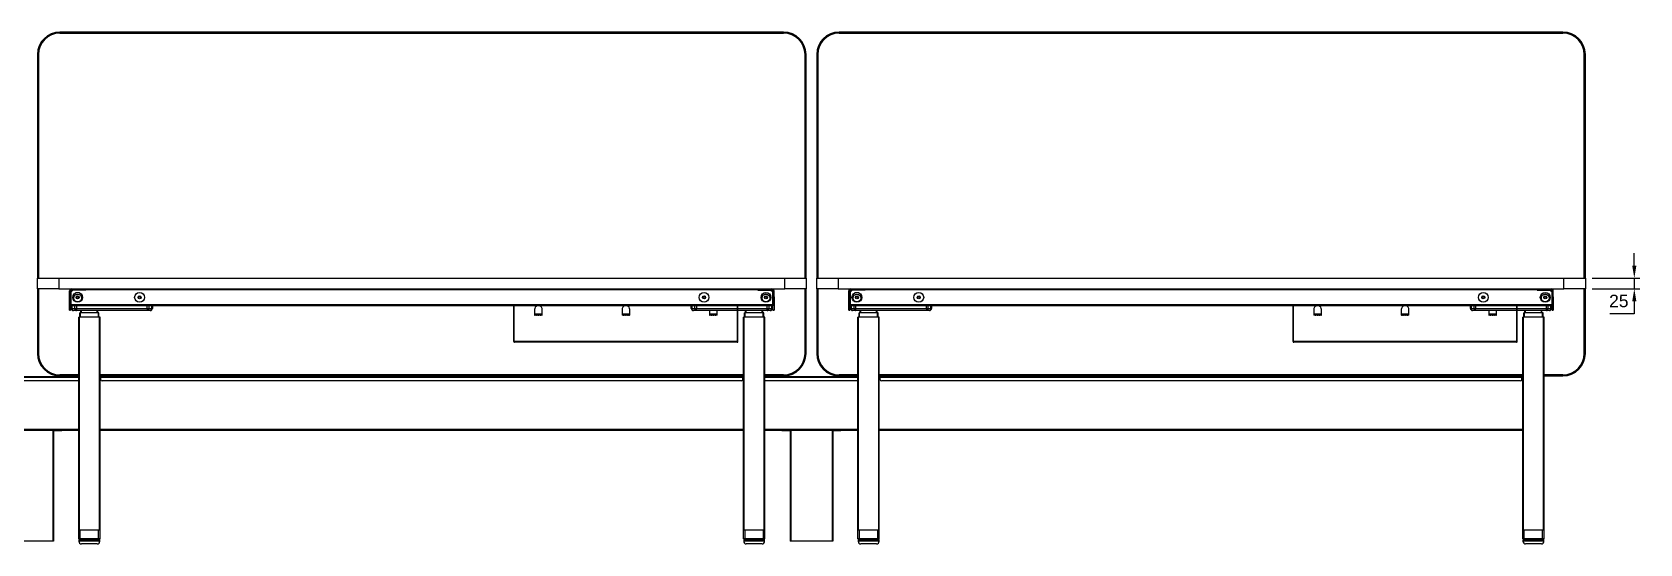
# Model space of a CAD drawing. Header units: millimetres. Extents: x -429 to 14753, y -632 to 5751.
# Drawn here: x 3637 to 7403, y 4166 to 5366 of the extents above; entities that cross this region are included whole.
import ezdxf

# ---------------------------------------------------------------- set-up
doc = ezdxf.new("R2010")
doc.units = ezdxf.units.MM
doc.header["$LTSCALE"] = 100
doc.styles.get("Standard").update_dxf_attribs({"font": 'arial.ttf'})
doc.dimstyles.new('CGJ', dxfattribs={"dimscale": 13, "dimtxt": 2.25, "dimasz": 2.25, "dimexe": 1, "dimexo": 1.25, "dimgap": 1.15, "dimtad": 1, "dimtoh": 1, "dimdec": 1, "dimdsep": 46, "dimtxsty": 'Standard', "dimcen": 0, "dimclrd": 2, "dimclre": 2, "dimclrt": 2, "dimadec": 0, "dimazin": 0, "dimtfac": 1, "dimtdec": 1, "dimtmove": 0, "dimatfit": 0, "dimfxl": 1, "dimtolj": 1, "dimtzin": 0, "dimlwe": -1, "dimarcsym": 2})

# ---------------------------------------------------------------- blocks, each defined once
blk = doc.blocks.new('*D79')
at = {"color": 2, "lineweight": -2, "transparency": 16777216}
for p, q in [((7389.7, 4818.7), (7389.7, 4848)), ((7389.7, 4789.5), (7389.7, 4764.5)), ((7389.7, 4735.2), (7389.7, 4706)), ((7389.7, 4706), (7332.1, 4706))]:
    blk.add_line(p, q, dxfattribs=at)
at = {"color": 2, "transparency": 16777216}
for p, q in [((7291.2, 4789.5), (7402.7, 4789.5)), ((7291.2, 4764.5), (7402.7, 4764.5))]:
    blk.add_line(p, q, dxfattribs=at)
for points in [[(7384.8, 4818.7), (7394.5, 4818.7), (7389.7, 4789.5)], [(7384.8, 4735.2), (7394.5, 4735.2), (7389.7, 4764.5)]]:
    blk.add_solid(points, dxfattribs=at)
at = {"layer": 'Defpoints', "color": 0, "transparency": 16777216}
for p in [(7275, 4789.5), (7275, 4764.5), (7389.7, 4764.5)]:
    blk.add_point(p, dxfattribs=at)
at = {"color": 2, "transparency": 16777216, "insert": (7353.4, 4735.9), "char_height": 29.25, "attachment_point": 5}
blk.add_mtext('\\A1;25', dxfattribs=at)

msp = doc.modelspace()

# ---------------------------------------------------------------- linework, layer by layer
at = {"color": 7, "linetype": 'Continuous', "lineweight": -3}
for p, q in [((4550, 5366.49), (3702.5, 5366.49)), ((3702.5, 5366.49), (3702.5, 5365.42)), ((3702.5, 5365.42), (3702.5, 5364.99)), ((3702.5, 5365.42), (4550, 5365.42)), ((3702.5, 5364.99), (3702.5, 5364.69)), ((3702.5, 5364.99), (4550, 5364.99)), ((3702.5, 5364.69), (4550, 5364.69)), ((3702.5, 5364.69), (3702.5, 5364.49)), ((3702.5, 5364.49), (4550, 5364.49)), ((3702.5, 5364.49), (3702.5, 5364.34)), ((3702.5, 5364.34), (4550, 5364.34)), ((3702.5, 5364.34), (3702.5, 5363.99)), ((5397.5, 5363.99), (3702.5, 5363.99)), ((5397.5, 5366.49), (4550, 5366.49)), ((4550, 5366.49), (4550, 5365.42)), ((4550, 5365.42), (4550, 5364.99)), ((4550, 5365.42), (5397.5, 5365.42)), ((4550, 5364.99), (4550, 5364.69)), ((4550, 5364.99), (5397.5, 5364.99)), ((4550, 5364.69), (5397.5, 5364.69)), ((4550, 5364.69), (4550, 5364.49)), ((4550, 5364.49), (5397.5, 5364.49)), ((4550, 5364.49), (4550, 5364.34)), ((4550, 5364.34), (5397.5, 5364.34)), ((4550, 5364.34), (4550, 5363.99)), ((5397.5, 5366.49), (5397.5, 5365.42)), ((5397.5, 5365.42), (5397.5, 5364.99)), ((5397.5, 5364.99), (5397.5, 5364.69)), ((5397.5, 5364.69), (5397.5, 5364.49)), ((5397.5, 5364.49), (5397.5, 5364.34)), ((5397.5, 5364.34), (5397.5, 5363.99)), ((6375, 5366.49), (5527.5, 5366.49)), ((5527.5, 5366.49), (5527.5, 5365.42)), ((5527.5, 5365.42), (5527.5, 5364.99)), ((5527.5, 5365.42), (6375, 5365.42)), ((5527.5, 5364.99), (5527.5, 5364.69)), ((5527.5, 5364.99), (6375, 5364.99)), ((5527.5, 5364.69), (6375, 5364.69)), ((5527.5, 5364.69), (5527.5, 5364.49)), ((5527.5, 5364.49), (6375, 5364.49)), ((5527.5, 5364.49), (5527.5, 5364.34)), ((5527.5, 5364.34), (6375, 5364.34)), ((5527.5, 5364.34), (5527.5, 5363.99)), ((7222.5, 5363.99), (5527.5, 5363.99)), ((7222.5, 5366.49), (6375, 5366.49)), ((6375, 5366.49), (6375, 5365.42)), ((6375, 5365.42), (6375, 5364.99)), ((6375, 5365.42), (7222.5, 5365.42)), ((6375, 5364.99), (6375, 5364.69)), ((6375, 5364.99), (7222.5, 5364.99)), ((6375, 5364.69), (7222.5, 5364.69)), ((6375, 5364.69), (6375, 5364.49)), ((6375, 5364.49), (7222.5, 5364.49)), ((6375, 5364.49), (6375, 5364.34)), ((6375, 5364.34), (7222.5, 5364.34)), ((6375, 5364.34), (6375, 5363.99)), ((7222.5, 5366.49), (7222.5, 5365.42)), ((7222.5, 5365.42), (7222.5, 5364.99)), ((7222.5, 5364.99), (7222.5, 5364.69)), ((7222.5, 5364.69), (7222.5, 5364.49)), ((7222.5, 5364.49), (7222.5, 5364.34)), ((7222.5, 5364.34), (7222.5, 5363.99)), ((3650, 5313.99), (3650, 4789.49)), ((3650, 5313.99), (3651.07, 5313.99)), ((3651.07, 5313.99), (3651.5, 5313.99)), ((3651.07, 4789.49), (3651.07, 5313.99)), ((3651.5, 5313.99), (3651.8, 5313.99)), ((3651.5, 4789.49), (3651.5, 5313.99)), ((3651.8, 5313.99), (3652, 5313.99)), ((3651.8, 4789.49), (3651.8, 5313.99)), ((3652, 4789.49), (3652, 5313.99)), ((3652, 5313.99), (3652.15, 5313.99)), ((3652.15, 4789.49), (3652.15, 5313.99)), ((3652.15, 5313.99), (3652.5, 5313.99)), ((3652.5, 5313.99), (3652.5, 4789.49)), ((5447.5, 4789.49), (5447.5, 5313.99)), ((5447.85, 5313.99), (5447.5, 5313.99)), ((5447.85, 5313.99), (5447.85, 4789.49)), ((5448, 5313.99), (5447.85, 5313.99)), ((5448, 5313.99), (5448, 4789.49)), ((5448.2, 5313.99), (5448, 5313.99)), ((5448.5, 5313.99), (5448.2, 5313.99)), ((5448.2, 5313.99), (5448.2, 4789.49)), ((5448.92, 5313.99), (5448.5, 5313.99)), ((5448.5, 5313.99), (5448.5, 4789.49)), ((5448.92, 5313.99), (5448.92, 4789.49)), ((5450, 5313.99), (5448.92, 5313.99)), ((5450, 4789.49), (5450, 5313.99)), ((5475, 5313.99), (5475, 4789.49)), ((5475, 5313.99), (5476.07, 5313.99)), ((5476.07, 5313.99), (5476.5, 5313.99)), ((5476.07, 4789.49), (5476.07, 5313.99)), ((5476.5, 5313.99), (5476.8, 5313.99)), ((5476.5, 4789.49), (5476.5, 5313.99)), ((5476.8, 5313.99), (5477, 5313.99)), ((5476.8, 4789.49), (5476.8, 5313.99)), ((5477, 4789.49), (5477, 5313.99)), ((5477, 5313.99), (5477.15, 5313.99)), ((5477.15, 4789.49), (5477.15, 5313.99)), ((5477.15, 5313.99), (5477.5, 5313.99)), ((5477.5, 5313.99), (5477.5, 4789.49)), ((7272.5, 4789.49), (7272.5, 5313.99)), ((7272.85, 5313.99), (7272.5, 5313.99)), ((7272.85, 5313.99), (7272.85, 4789.49)), ((7273, 5313.99), (7272.85, 5313.99)), ((7273, 5313.99), (7273, 4789.49)), ((7273.2, 5313.99), (7273, 5313.99)), ((7273.5, 5313.99), (7273.2, 5313.99)), ((7273.2, 5313.99), (7273.2, 4789.49)), ((7273.92, 5313.99), (7273.5, 5313.99)), ((7273.5, 5313.99), (7273.5, 4789.49)), ((7273.92, 5313.99), (7273.92, 4789.49)), ((7275, 5313.99), (7273.92, 5313.99)), ((7275, 4789.49), (7275, 5313.99)), ((3650, 4764.49), (3650, 4789.49)), ((3650, 4789.49), (3700, 4789.49)), ((3700, 4789.49), (3700, 4764.49)), ((3700, 4789.49), (5400, 4789.49)), ((5400, 4764.49), (5400, 4789.49)), ((5400, 4789.49), (5450, 4789.49)), ((5450, 4789.49), (5450, 4764.49)), ((5475, 4764.49), (5475, 4789.49)), ((5475, 4789.49), (5525, 4789.49)), ((5525, 4789.49), (5525, 4764.49)), ((5525, 4789.49), (7225, 4789.49)), ((7225, 4764.49), (7225, 4789.49)), ((7225, 4789.49), (7275, 4789.49)), ((7275, 4789.49), (7275, 4764.49)), ((3650, 4764.49), (3650, 4612.99)), ((3700, 4764.49), (3650, 4764.49)), ((3651.07, 4612.99), (3651.07, 4764.49)), ((3651.5, 4612.99), (3651.5, 4764.49)), ((3651.8, 4612.99), (3651.8, 4764.49)), ((3652, 4612.99), (3652, 4764.49)), ((3652.15, 4612.99), (3652.15, 4764.49)), ((3652.5, 4764.49), (3652.5, 4612.99)), ((3700, 4764.49), (5400, 4764.49)), ((3727.5, 4759.49), (3725, 4759.49)), ((3725, 4745.4), (3725, 4759.49)), ((3725, 4745.4), (3727.5, 4745.4)), ((3725, 4735.47), (3725, 4745.4)), ((3727.5, 4745.4), (3727.5, 4759.49)), ((3730.5, 4758.99), (3727.5, 4758.99)), ((3728, 4754.99), (3727.5, 4754.99)), ((3727.5, 4745.4), (3727.5, 4735.47)), ((3733, 4761.49), (3728, 4756.49)), ((3728, 4756.49), (3728, 4726.99)), ((3729, 4758.99), (3729, 4761.49)), ((3729, 4761.49), (3730.46, 4761.49)), ((3730, 4764.49), (3730, 4761.99)), ((3730, 4761.99), (3753, 4761.99)), ((3730.46, 4761.49), (3733, 4761.49)), ((3730.46, 4761.49), (3730.46, 4758.99)), ((3763, 4761.49), (3733, 4761.49)), ((3748.69, 4754.99), (3739.31, 4754.99)), ((3741.07, 4746.41), (3741.07, 4742.58)), ((3753, 4761.99), (3753, 4764.49)), ((3763, 4761.99), (3753, 4761.99)), ((3763, 4764.49), (3763, 4761.99)), ((3763, 4761.99), (3763, 4761.49)), ((5337, 4761.99), (3763, 4761.99)), ((5337, 4761.99), (5337, 4764.49)), ((5347, 4761.99), (5337, 4761.99)), ((5337, 4761.99), (5337, 4761.49)), ((5337, 4761.49), (5367, 4761.49)), ((5347, 4764.49), (5347, 4761.99)), ((5370, 4761.99), (5347, 4761.99)), ((5351.31, 4754.99), (5360.69, 4754.99)), ((5358.93, 4742.58), (5358.93, 4746.41)), ((5372, 4756.49), (5367, 4761.49)), ((5367, 4761.49), (5369.53, 4761.49)), ((5369.5, 4758.99), (5372.5, 4758.99)), ((5369.53, 4761.49), (5371, 4761.49)), ((5369.53, 4758.99), (5369.53, 4761.49)), ((5370, 4761.99), (5370, 4764.49)), ((5371, 4761.49), (5371, 4758.99)), ((5372, 4756.49), (5372, 4726.99)), ((5372, 4754.99), (5372.5, 4754.99)), ((5375, 4759.49), (5372.5, 4759.49)), ((5372.5, 4745.4), (5372.5, 4759.49)), ((5372.5, 4745.4), (5375, 4745.4)), ((5372.5, 4735.47), (5372.5, 4745.4)), ((5375, 4745.4), (5375, 4759.49)), ((5375, 4745.4), (5375, 4735.47)), ((5450, 4764.49), (5400, 4764.49)), ((5447.5, 4612.99), (5447.5, 4764.49)), ((5447.85, 4764.49), (5447.85, 4612.99)), ((5448, 4764.49), (5448, 4612.99)), ((5448.2, 4764.49), (5448.2, 4612.99)), ((5448.5, 4764.49), (5448.5, 4612.99)), ((5448.92, 4764.49), (5448.92, 4612.99)), ((5450, 4612.99), (5450, 4764.49)), ((5475, 4764.49), (5475, 4612.99)), ((5525, 4764.49), (5475, 4764.49)), ((5476.07, 4612.99), (5476.07, 4764.49)), ((5476.5, 4612.99), (5476.5, 4764.49)), ((5476.8, 4612.99), (5476.8, 4764.49)), ((5477, 4612.99), (5477, 4764.49)), ((5477.15, 4612.99), (5477.15, 4764.49)), ((5477.5, 4764.49), (5477.5, 4612.99)), ((5525, 4764.49), (7225, 4764.49)), ((5552.5, 4759.49), (5550, 4759.49)), ((5550, 4745.4), (5550, 4759.49)), ((5550, 4745.4), (5552.5, 4745.4)), ((5550, 4735.47), (5550, 4745.4)), ((5552.5, 4745.4), (5552.5, 4759.49)), ((5555.5, 4758.99), (5552.5, 4758.99)), ((5553, 4754.99), (5552.5, 4754.99)), ((5552.5, 4745.4), (5552.5, 4735.47)), ((5558, 4761.49), (5553, 4756.49)), ((5553, 4756.49), (5553, 4726.99)), ((5554, 4758.99), (5554, 4761.49)), ((5554, 4761.49), (5555.46, 4761.49)), ((5555, 4764.49), (5555, 4761.99)), ((5555, 4761.99), (5578, 4761.99)), ((5555.46, 4761.49), (5558, 4761.49)), ((5555.46, 4761.49), (5555.46, 4758.99)), ((5588, 4761.49), (5558, 4761.49)), ((5573.69, 4754.99), (5564.31, 4754.99)), ((5566.07, 4746.41), (5566.07, 4742.58)), ((5578, 4761.99), (5578, 4764.49)), ((5588, 4761.99), (5578, 4761.99)), ((5588, 4764.49), (5588, 4761.99)), ((5588, 4761.99), (5588, 4761.49)), ((7162, 4761.99), (5588, 4761.99)), ((7162, 4761.99), (7162, 4764.49)), ((7172, 4761.99), (7162, 4761.99)), ((7162, 4761.99), (7162, 4761.49)), ((7162, 4761.49), (7192, 4761.49)), ((7172, 4764.49), (7172, 4761.99)), ((7195, 4761.99), (7172, 4761.99)), ((7176.31, 4754.99), (7185.69, 4754.99)), ((7183.93, 4742.58), (7183.93, 4746.41)), ((7197, 4756.49), (7192, 4761.49)), ((7192, 4761.49), (7194.53, 4761.49)), ((7194.5, 4758.99), (7197.5, 4758.99)), ((7194.53, 4761.49), (7196, 4761.49)), ((7194.53, 4758.99), (7194.53, 4761.49)), ((7195, 4761.99), (7195, 4764.49)), ((7196, 4761.49), (7196, 4758.99)), ((7197, 4756.49), (7197, 4726.99)), ((7197, 4754.99), (7197.5, 4754.99)), ((7200, 4759.49), (7197.5, 4759.49)), ((7197.5, 4745.4), (7197.5, 4759.49)), ((7197.5, 4745.4), (7200, 4745.4)), ((7197.5, 4735.47), (7197.5, 4745.4)), ((7200, 4745.4), (7200, 4759.49)), ((7200, 4745.4), (7200, 4735.47)), ((7275, 4764.49), (7225, 4764.49)), ((7272.5, 4612.99), (7272.5, 4764.49)), ((7272.85, 4764.49), (7272.85, 4612.99)), ((7273, 4764.49), (7273, 4612.99)), ((7273.2, 4764.49), (7273.2, 4612.99)), ((7273.5, 4764.49), (7273.5, 4612.99)), ((7273.92, 4764.49), (7273.92, 4612.99)), ((7275, 4612.99), (7275, 4764.49)), ((3727.5, 4735.47), (3725, 4735.47)), ((3725, 4714.56), (3725, 4735.47)), ((3725, 4714.56), (3727.5, 4714.56)), ((3725, 4714.49), (3725, 4714.56)), ((3727.5, 4714.49), (3725, 4714.49)), ((3727.5, 4735.47), (3727.5, 4714.56)), ((3728, 4730.99), (3727.5, 4730.99)), ((3728, 4726.99), (3727.5, 4726.99)), ((3727.5, 4714.56), (3727.5, 4714.49)), ((5372, 4726.99), (3728, 4726.99)), ((3728, 4726.99), (3728, 4724.49)), ((5372, 4724.49), (3728, 4724.49)), ((3729, 4718.49), (3729, 4724.49)), ((3729, 4718.49), (3730.46, 4718.49)), ((3730.46, 4724.49), (3730.46, 4718.49)), ((3730.46, 4718.49), (3737.53, 4718.49)), ((3741.07, 4713.49), (3734, 4713.49)), ((3737.53, 4718.49), (3737.53, 4724.49)), ((3737.53, 4718.49), (3741.07, 4718.49)), ((3741.07, 4724.49), (3741.07, 4718.49)), ((3741.07, 4718.49), (3906.93, 4718.49)), ((3741.07, 4718.49), (3741.07, 4713.49)), ((3906.93, 4713.49), (3741.07, 4713.49)), ((3749, 4698.49), (3749, 4708.49)), ((3750.5, 4708.49), (3749, 4708.49)), ((3750.5, 4698.49), (3750.5, 4708.49)), ((3792.5, 4708.49), (3750.5, 4708.49)), ((3751.5, 4708.49), (3751.5, 4713.49)), ((3753, 4708.49), (3753, 4713.49)), ((3790, 4708.49), (3790, 4713.49)), ((3791.5, 4708.49), (3791.5, 4713.49)), ((3792.5, 4698.49), (3792.5, 4708.49)), ((3794, 4708.49), (3792.5, 4708.49)), ((3794, 4698.49), (3794, 4708.49)), ((3906.93, 4718.49), (3906.93, 4724.49)), ((3906.93, 4718.49), (3910.46, 4718.49)), ((3906.93, 4718.49), (3906.93, 4713.49)), ((3914, 4713.49), (3906.93, 4713.49)), ((3910.46, 4724.49), (3910.46, 4718.49)), ((3910.46, 4718.49), (3917.53, 4718.49)), ((3917.53, 4718.49), (3917.53, 4724.49)), ((3917.53, 4718.49), (3919, 4718.49)), ((3919, 4724.49), (3919, 4718.49)), ((4765.5, 4641.09), (4765.5, 4724.49)), ((4766.3, 4641.09), (4766.3, 4724.49)), ((4766.5, 4641.09), (4766.5, 4724.49)), ((4814, 4715.99), (4814, 4702.99)), ((4832, 4702.99), (4832, 4715.99)), ((5019, 4715.99), (5019, 4702.99)), ((5037, 4702.99), (5037, 4715.99)), ((5181, 4718.49), (5181, 4724.49)), ((5181, 4718.49), (5182.46, 4718.49)), ((5182.46, 4724.49), (5182.46, 4718.49)), ((5182.46, 4718.49), (5189.53, 4718.49)), ((5193.07, 4713.49), (5186, 4713.49)), ((5189.53, 4718.49), (5189.53, 4724.49)), ((5189.53, 4718.49), (5193.07, 4718.49)), ((5193.07, 4724.49), (5193.07, 4718.49)), ((5193.07, 4713.49), (5193.07, 4718.49)), ((5193.07, 4718.49), (5358.93, 4718.49)), ((5358.93, 4713.49), (5193.07, 4713.49)), ((5224, 4713.49), (5224, 4702.99)), ((5242, 4702.99), (5242, 4713.49)), ((5289.5, 4641.09), (5289.5, 4724.49)), ((5289.7, 4641.09), (5289.7, 4724.49)), ((5290.5, 4641.09), (5290.5, 4724.49)), ((5306, 4698.49), (5306, 4708.49)), ((5307.5, 4708.49), (5306, 4708.49)), ((5307.5, 4698.49), (5307.5, 4708.49)), ((5349.5, 4708.49), (5307.5, 4708.49)), ((5308.5, 4708.49), (5308.5, 4713.49)), ((5310, 4708.49), (5310, 4713.49)), ((5347, 4708.49), (5347, 4713.49)), ((5348.5, 4708.49), (5348.5, 4713.49)), ((5349.5, 4698.49), (5349.5, 4708.49)), ((5351, 4708.49), (5349.5, 4708.49)), ((5351, 4698.49), (5351, 4708.49)), ((5358.93, 4718.49), (5358.93, 4724.49)), ((5358.93, 4718.49), (5362.46, 4718.49)), ((5358.93, 4713.49), (5358.93, 4718.49)), ((5366, 4713.49), (5358.93, 4713.49)), ((5362.46, 4724.49), (5362.46, 4718.49)), ((5362.46, 4718.49), (5369.53, 4718.49)), ((5369.53, 4718.49), (5369.53, 4724.49)), ((5369.53, 4718.49), (5371, 4718.49)), ((5371, 4724.49), (5371, 4718.49)), ((5372, 4730.99), (5372.5, 4730.99)), ((5372, 4726.99), (5372.5, 4726.99)), ((5372, 4726.99), (5372, 4724.49)), ((5375, 4735.47), (5372.5, 4735.47)), ((5372.5, 4714.56), (5372.5, 4735.47)), ((5372.5, 4714.56), (5375, 4714.56)), ((5372.5, 4714.49), (5372.5, 4714.56)), ((5375, 4714.49), (5372.5, 4714.49)), ((5375, 4735.47), (5375, 4714.56)), ((5375, 4714.56), (5375, 4714.49)), ((5552.5, 4735.47), (5550, 4735.47)), ((5550, 4714.56), (5550, 4735.47)), ((5550, 4714.56), (5552.5, 4714.56)), ((5550, 4714.49), (5550, 4714.56)), ((5552.5, 4714.49), (5550, 4714.49)), ((5552.5, 4735.47), (5552.5, 4714.56)), ((5553, 4730.99), (5552.5, 4730.99)), ((5553, 4726.99), (5552.5, 4726.99)), ((5552.5, 4714.56), (5552.5, 4714.49)), ((7197, 4726.99), (5553, 4726.99)), ((5553, 4726.99), (5553, 4724.49)), ((7197, 4724.49), (5553, 4724.49)), ((5554, 4718.49), (5554, 4724.49)), ((5554, 4718.49), (5555.46, 4718.49)), ((5555.46, 4724.49), (5555.46, 4718.49)), ((5555.46, 4718.49), (5562.53, 4718.49)), ((5566.07, 4713.49), (5559, 4713.49)), ((5562.53, 4718.49), (5562.53, 4724.49)), ((5562.53, 4718.49), (5566.07, 4718.49)), ((5566.07, 4724.49), (5566.07, 4718.49)), ((5566.07, 4718.49), (5731.93, 4718.49)), ((5566.07, 4718.49), (5566.07, 4713.49)), ((5731.93, 4713.49), (5566.07, 4713.49)), ((5574, 4698.49), (5574, 4708.49)), ((5575.5, 4708.49), (5574, 4708.49)), ((5575.5, 4698.49), (5575.5, 4708.49)), ((5617.5, 4708.49), (5575.5, 4708.49)), ((5576.5, 4708.49), (5576.5, 4713.49)), ((5578, 4708.49), (5578, 4713.49)), ((5615, 4708.49), (5615, 4713.49)), ((5616.5, 4708.49), (5616.5, 4713.49)), ((5617.5, 4698.49), (5617.5, 4708.49)), ((5619, 4708.49), (5617.5, 4708.49)), ((5619, 4698.49), (5619, 4708.49)), ((5731.93, 4718.49), (5731.93, 4724.49)), ((5731.93, 4718.49), (5735.46, 4718.49)), ((5731.93, 4718.49), (5731.93, 4713.49)), ((5739, 4713.49), (5731.93, 4713.49)), ((5735.46, 4724.49), (5735.46, 4718.49)), ((5735.46, 4718.49), (5742.53, 4718.49)), ((5742.53, 4718.49), (5742.53, 4724.49)), ((5742.53, 4718.49), (5744, 4718.49)), ((5744, 4724.49), (5744, 4718.49)), ((6590.5, 4641.09), (6590.5, 4724.49)), ((6591.3, 4641.09), (6591.3, 4724.49)), ((6591.5, 4641.09), (6591.5, 4724.49)), ((6639, 4715.99), (6639, 4702.99)), ((6657, 4702.99), (6657, 4715.99)), ((6844, 4715.99), (6844, 4702.99)), ((6862, 4702.99), (6862, 4715.99)), ((7006, 4718.49), (7006, 4724.49)), ((7006, 4718.49), (7007.46, 4718.49)), ((7007.46, 4724.49), (7007.46, 4718.49)), ((7007.46, 4718.49), (7014.53, 4718.49)), ((7018.07, 4713.49), (7011, 4713.49)), ((7014.53, 4718.49), (7014.53, 4724.49)), ((7014.53, 4718.49), (7018.07, 4718.49)), ((7018.07, 4724.49), (7018.07, 4718.49)), ((7018.07, 4713.49), (7018.07, 4718.49)), ((7018.07, 4718.49), (7183.93, 4718.49)), ((7183.93, 4713.49), (7018.07, 4713.49)), ((7049, 4713.49), (7049, 4702.99)), ((7067, 4702.99), (7067, 4713.49)), ((7114.5, 4641.09), (7114.5, 4724.49)), ((7114.7, 4641.09), (7114.7, 4724.49)), ((7115.5, 4641.09), (7115.5, 4724.49)), ((7131, 4698.49), (7131, 4708.49)), ((7132.5, 4708.49), (7131, 4708.49)), ((7132.5, 4698.49), (7132.5, 4708.49)), ((7174.5, 4708.49), (7132.5, 4708.49)), ((7133.5, 4708.49), (7133.5, 4713.49)), ((7135, 4708.49), (7135, 4713.49)), ((7172, 4708.49), (7172, 4713.49)), ((7173.5, 4708.49), (7173.5, 4713.49)), ((7174.5, 4698.49), (7174.5, 4708.49)), ((7176, 4708.49), (7174.5, 4708.49)), ((7176, 4698.49), (7176, 4708.49)), ((7183.93, 4718.49), (7183.93, 4724.49)), ((7183.93, 4718.49), (7187.46, 4718.49)), ((7183.93, 4713.49), (7183.93, 4718.49)), ((7191, 4713.49), (7183.93, 4713.49)), ((7187.46, 4724.49), (7187.46, 4718.49)), ((7187.46, 4718.49), (7194.53, 4718.49)), ((7194.53, 4718.49), (7194.53, 4724.49)), ((7194.53, 4718.49), (7196, 4718.49)), ((7196, 4724.49), (7196, 4718.49)), ((7197, 4730.99), (7197.5, 4730.99)), ((7197, 4726.99), (7197.5, 4726.99)), ((7197, 4726.99), (7197, 4724.49)), ((7200, 4735.47), (7197.5, 4735.47)), ((7197.5, 4714.56), (7197.5, 4735.47)), ((7197.5, 4714.56), (7200, 4714.56)), ((7197.5, 4714.49), (7197.5, 4714.56)), ((7200, 4714.49), (7197.5, 4714.49)), ((7200, 4735.47), (7200, 4714.56)), ((7200, 4714.56), (7200, 4714.49)), ((3746.5, 4198.49), (3746.5, 4698.49)), ((3748, 4698.49), (3746.5, 4698.49)), ((3748, 4198.49), (3748, 4698.49)), ((3795, 4698.49), (3748, 4698.49)), ((3795, 4198.49), (3795, 4698.49)), ((3796.5, 4698.49), (3795, 4698.49)), ((3796.5, 4198.49), (3796.5, 4698.49)), ((4814, 4705.59), (4832, 4705.59)), ((4814, 4704.59), (4814.5, 4704.59)), ((4814, 4702.99), (4814.5, 4702.99)), ((4817, 4704.59), (4814.5, 4704.59)), ((4814.5, 4704.59), (4814.5, 4702.99)), ((4817, 4702.99), (4814.5, 4702.99)), ((4817, 4702.99), (4817, 4704.59)), ((4819, 4704.59), (4817, 4704.59)), ((4817, 4703.79), (4819, 4703.79)), ((4817, 4702.99), (4819, 4702.99)), ((4819, 4704.59), (4819, 4702.99)), ((4822, 4704.59), (4819, 4704.59)), ((4822, 4702.99), (4819, 4702.99)), ((4822, 4702.99), (4822, 4704.59)), ((4824, 4704.59), (4822, 4704.59)), ((4822, 4703.79), (4824, 4703.79)), ((4822, 4702.99), (4824, 4702.99)), ((4827, 4704.59), (4824, 4704.59)), ((4824, 4704.59), (4824, 4702.99)), ((4827, 4702.99), (4824, 4702.99)), ((4827, 4702.99), (4827, 4704.59)), ((4829, 4704.59), (4827, 4704.59)), ((4827, 4703.79), (4829, 4703.79)), ((4827, 4702.99), (4829, 4702.99)), ((4829, 4704.59), (4829, 4702.99)), ((4831.5, 4704.59), (4829, 4704.59)), ((4831.5, 4702.99), (4829, 4702.99)), ((4831.5, 4704.59), (4832, 4704.59)), ((4831.5, 4702.99), (4831.5, 4704.59)), ((4831.5, 4702.99), (4832, 4702.99)), ((5019, 4705.59), (5037, 4705.59)), ((5019, 4704.59), (5019.5, 4704.59)), ((5019, 4702.99), (5019.5, 4702.99)), ((5022, 4704.59), (5019.5, 4704.59)), ((5019.5, 4704.59), (5019.5, 4702.99)), ((5022, 4702.99), (5019.5, 4702.99)), ((5022, 4702.99), (5022, 4704.59)), ((5024, 4704.59), (5022, 4704.59)), ((5022, 4703.79), (5024, 4703.79)), ((5022, 4702.99), (5024, 4702.99)), ((5027, 4704.59), (5024, 4704.59)), ((5024, 4704.59), (5024, 4702.99)), ((5027, 4702.99), (5024, 4702.99)), ((5027, 4702.99), (5027, 4704.59)), ((5029, 4704.59), (5027, 4704.59)), ((5027, 4703.79), (5029, 4703.79)), ((5027, 4702.99), (5029, 4702.99)), ((5029, 4704.59), (5029, 4702.99)), ((5032, 4704.59), (5029, 4704.59)), ((5032, 4702.99), (5029, 4702.99)), ((5032, 4702.99), (5032, 4704.59)), ((5034, 4704.59), (5032, 4704.59)), ((5032, 4703.79), (5034, 4703.79)), ((5032, 4702.99), (5034, 4702.99)), ((5034, 4704.59), (5034, 4702.99)), ((5036.5, 4704.59), (5034, 4704.59)), ((5036.5, 4702.99), (5034, 4702.99)), ((5036.5, 4704.59), (5037, 4704.59)), ((5036.5, 4702.99), (5036.5, 4704.59)), ((5036.5, 4702.99), (5037, 4702.99)), ((5224, 4705.59), (5242, 4705.59)), ((5224, 4704.59), (5224.5, 4704.59)), ((5224, 4702.99), (5224.5, 4702.99)), ((5227, 4704.59), (5224.5, 4704.59)), ((5224.5, 4704.59), (5224.5, 4702.99)), ((5227, 4702.99), (5224.5, 4702.99)), ((5227, 4702.99), (5227, 4704.59)), ((5229, 4704.59), (5227, 4704.59)), ((5227, 4703.79), (5229, 4703.79)), ((5227, 4702.99), (5229, 4702.99)), ((5232, 4704.59), (5229, 4704.59)), ((5229, 4704.59), (5229, 4702.99)), ((5232, 4702.99), (5229, 4702.99)), ((5232, 4702.99), (5232, 4704.59)), ((5234, 4704.59), (5232, 4704.59)), ((5232, 4703.79), (5234, 4703.79)), ((5232, 4702.99), (5234, 4702.99)), ((5234, 4704.59), (5234, 4702.99)), ((5237, 4704.59), (5234, 4704.59)), ((5237, 4702.99), (5234, 4702.99)), ((5237, 4702.99), (5237, 4704.59)), ((5239, 4704.59), (5237, 4704.59)), ((5237, 4703.79), (5239, 4703.79)), ((5237, 4702.99), (5239, 4702.99)), ((5241.5, 4704.59), (5239, 4704.59)), ((5239, 4704.59), (5239, 4702.99)), ((5241.5, 4702.99), (5239, 4702.99)), ((5241.5, 4704.59), (5242, 4704.59)), ((5241.5, 4702.99), (5241.5, 4704.59)), ((5241.5, 4702.99), (5242, 4702.99)), ((5303.5, 4198.49), (5303.5, 4698.49)), ((5305, 4698.49), (5303.5, 4698.49)), ((5305, 4198.49), (5305, 4698.49)), ((5352, 4698.49), (5305, 4698.49)), ((5352, 4198.49), (5352, 4698.49)), ((5353.5, 4698.49), (5352, 4698.49)), ((5353.5, 4198.49), (5353.5, 4698.49)), ((5571.5, 4198.49), (5571.5, 4698.49)), ((5573, 4698.49), (5571.5, 4698.49)), ((5573, 4198.49), (5573, 4698.49)), ((5620, 4698.49), (5573, 4698.49)), ((5620, 4198.49), (5620, 4698.49)), ((5621.5, 4698.49), (5620, 4698.49)), ((5621.5, 4198.49), (5621.5, 4698.49)), ((6639, 4705.59), (6657, 4705.59)), ((6639, 4704.59), (6639.5, 4704.59)), ((6639, 4702.99), (6639.5, 4702.99)), ((6642, 4704.59), (6639.5, 4704.59)), ((6639.5, 4704.59), (6639.5, 4702.99)), ((6642, 4702.99), (6639.5, 4702.99)), ((6642, 4702.99), (6642, 4704.59)), ((6644, 4704.59), (6642, 4704.59)), ((6642, 4703.79), (6644, 4703.79)), ((6642, 4702.99), (6644, 4702.99)), ((6644, 4704.59), (6644, 4702.99)), ((6647, 4704.59), (6644, 4704.59)), ((6647, 4702.99), (6644, 4702.99)), ((6647, 4702.99), (6647, 4704.59)), ((6649, 4704.59), (6647, 4704.59)), ((6647, 4703.79), (6649, 4703.79)), ((6647, 4702.99), (6649, 4702.99)), ((6652, 4704.59), (6649, 4704.59)), ((6649, 4704.59), (6649, 4702.99)), ((6652, 4702.99), (6649, 4702.99)), ((6652, 4702.99), (6652, 4704.59)), ((6654, 4704.59), (6652, 4704.59)), ((6652, 4703.79), (6654, 4703.79)), ((6652, 4702.99), (6654, 4702.99)), ((6654, 4704.59), (6654, 4702.99)), ((6656.5, 4704.59), (6654, 4704.59)), ((6656.5, 4702.99), (6654, 4702.99)), ((6656.5, 4704.59), (6657, 4704.59)), ((6656.5, 4702.99), (6656.5, 4704.59)), ((6656.5, 4702.99), (6657, 4702.99)), ((6844, 4705.59), (6862, 4705.59)), ((6844, 4704.59), (6844.5, 4704.59)), ((6844, 4702.99), (6844.5, 4702.99)), ((6847, 4704.59), (6844.5, 4704.59)), ((6844.5, 4704.59), (6844.5, 4702.99)), ((6847, 4702.99), (6844.5, 4702.99)), ((6847, 4702.99), (6847, 4704.59)), ((6849, 4704.59), (6847, 4704.59)), ((6847, 4703.79), (6849, 4703.79)), ((6847, 4702.99), (6849, 4702.99)), ((6852, 4704.59), (6849, 4704.59)), ((6849, 4704.59), (6849, 4702.99)), ((6852, 4702.99), (6849, 4702.99)), ((6852, 4702.99), (6852, 4704.59)), ((6854, 4704.59), (6852, 4704.59)), ((6852, 4703.79), (6854, 4703.79)), ((6852, 4702.99), (6854, 4702.99)), ((6854, 4704.59), (6854, 4702.99)), ((6857, 4704.59), (6854, 4704.59)), ((6857, 4702.99), (6854, 4702.99)), ((6857, 4702.99), (6857, 4704.59)), ((6859, 4704.59), (6857, 4704.59)), ((6857, 4703.79), (6859, 4703.79)), ((6857, 4702.99), (6859, 4702.99)), ((6859, 4704.59), (6859, 4702.99)), ((6861.5, 4704.59), (6859, 4704.59)), ((6861.5, 4702.99), (6859, 4702.99)), ((6861.5, 4704.59), (6862, 4704.59)), ((6861.5, 4702.99), (6861.5, 4704.59)), ((6861.5, 4702.99), (6862, 4702.99)), ((7049, 4705.59), (7067, 4705.59)), ((7049, 4704.59), (7049.5, 4704.59)), ((7049, 4702.99), (7049.5, 4702.99)), ((7052, 4704.59), (7049.5, 4704.59)), ((7049.5, 4704.59), (7049.5, 4702.99)), ((7052, 4702.99), (7049.5, 4702.99)), ((7052, 4702.99), (7052, 4704.59)), ((7054, 4704.59), (7052, 4704.59)), ((7052, 4703.79), (7054, 4703.79)), ((7052, 4702.99), (7054, 4702.99)), ((7057, 4704.59), (7054, 4704.59)), ((7054, 4704.59), (7054, 4702.99)), ((7057, 4702.99), (7054, 4702.99)), ((7057, 4702.99), (7057, 4704.59)), ((7059, 4704.59), (7057, 4704.59)), ((7057, 4703.79), (7059, 4703.79)), ((7057, 4702.99), (7059, 4702.99)), ((7059, 4704.59), (7059, 4702.99)), ((7062, 4704.59), (7059, 4704.59)), ((7062, 4702.99), (7059, 4702.99)), ((7062, 4702.99), (7062, 4704.59)), ((7064, 4704.59), (7062, 4704.59)), ((7062, 4703.79), (7064, 4703.79)), ((7062, 4702.99), (7064, 4702.99)), ((7066.5, 4704.59), (7064, 4704.59)), ((7064, 4704.59), (7064, 4702.99)), ((7066.5, 4702.99), (7064, 4702.99)), ((7066.5, 4704.59), (7067, 4704.59)), ((7066.5, 4702.99), (7066.5, 4704.59)), ((7066.5, 4702.99), (7067, 4702.99)), ((7128.5, 4198.49), (7128.5, 4698.49)), ((7130, 4698.49), (7128.5, 4698.49)), ((7130, 4198.49), (7130, 4698.49)), ((7177, 4698.49), (7130, 4698.49)), ((7177, 4198.49), (7177, 4698.49)), ((7178.5, 4698.49), (7177, 4698.49)), ((7178.5, 4198.49), (7178.5, 4698.49)), ((4765.5, 4641.09), (4766.3, 4641.09)), ((4767.1, 4641.09), (4766.5, 4641.09)), ((5288.9, 4641.09), (4767.1, 4641.09)), ((4767.1, 4641.09), (4767.1, 4639.49)), ((5288.9, 4639.49), (4767.1, 4639.49)), ((5288.9, 4639.49), (5288.9, 4641.09)), ((5289.5, 4641.09), (5288.9, 4641.09)), ((5290.5, 4641.09), (5289.7, 4641.09)), ((6590.5, 4641.09), (6591.3, 4641.09)), ((6592.1, 4641.09), (6591.5, 4641.09)), ((7113.9, 4641.09), (6592.1, 4641.09)), ((6592.1, 4641.09), (6592.1, 4639.49)), ((7113.9, 4639.49), (6592.1, 4639.49)), ((7113.9, 4639.49), (7113.9, 4641.09)), ((7114.5, 4641.09), (7113.9, 4641.09)), ((7115.5, 4641.09), (7114.7, 4641.09)), ((3650, 4612.99), (3651.07, 4612.99)), ((3651.07, 4612.99), (3651.5, 4612.99)), ((3651.5, 4612.99), (3651.8, 4612.99)), ((3651.8, 4612.99), (3652, 4612.99)), ((3652, 4612.99), (3652.15, 4612.99)), ((3652.15, 4612.99), (3652.5, 4612.99)), ((5447.85, 4612.99), (5447.5, 4612.99)), ((5448, 4612.99), (5447.85, 4612.99)), ((5448.2, 4612.99), (5448, 4612.99)), ((5448.5, 4612.99), (5448.2, 4612.99)), ((5448.92, 4612.99), (5448.5, 4612.99)), ((5450, 4612.99), (5448.92, 4612.99)), ((5475, 4612.99), (5476.07, 4612.99)), ((5476.07, 4612.99), (5476.5, 4612.99)), ((5476.5, 4612.99), (5476.8, 4612.99)), ((5476.8, 4612.99), (5477, 4612.99)), ((5477, 4612.99), (5477.15, 4612.99)), ((5477.15, 4612.99), (5477.5, 4612.99)), ((7272.85, 4612.99), (7272.5, 4612.99)), ((7273, 4612.99), (7272.85, 4612.99)), ((7273.2, 4612.99), (7273, 4612.99)), ((7273.5, 4612.99), (7273.2, 4612.99)), ((7273.92, 4612.99), (7273.5, 4612.99)), ((7275, 4612.99), (7273.92, 4612.99)), ((3746.5, 4558.49), (3528.5, 4558.49)), ((3746.5, 4556.49), (3528.5, 4556.49)), ((3702.5, 4562.99), (3746.5, 4562.99)), ((3702.5, 4562.64), (3702.5, 4562.99)), ((3702.5, 4562.49), (3702.5, 4562.64)), ((3746.5, 4562.64), (3702.5, 4562.64)), ((3746.5, 4562.49), (3702.5, 4562.49)), ((3702.5, 4562.29), (3702.5, 4562.49)), ((3702.5, 4561.99), (3702.5, 4562.29)), ((3746.5, 4562.29), (3702.5, 4562.29)), ((3702.5, 4561.57), (3702.5, 4561.99)), ((3746.5, 4561.99), (3702.5, 4561.99)), ((3746.5, 4561.57), (3702.5, 4561.57)), ((3702.5, 4560.49), (3702.5, 4561.57)), ((3702.5, 4560.49), (3746.5, 4560.49)), ((3796.5, 4562.99), (5303.5, 4562.99)), ((5303.5, 4562.64), (3796.5, 4562.64)), ((5303.5, 4562.49), (3796.5, 4562.49)), ((5303.5, 4562.29), (3796.5, 4562.29)), ((5303.5, 4561.99), (3796.5, 4561.99)), ((5303.5, 4561.57), (3796.5, 4561.57)), ((3796.5, 4560.49), (5303.5, 4560.49)), ((3798.5, 4557.49), (3796.5, 4557.49)), ((5301.5, 4558.49), (3798.5, 4558.49)), ((3798.5, 4556.49), (3798.5, 4558.49)), ((5301.5, 4556.49), (3798.5, 4556.49)), ((3798.5, 4551.49), (3798.5, 4556.49)), ((5301.5, 4556.49), (5301.5, 4558.49)), ((5303.5, 4557.49), (5301.5, 4557.49)), ((5301.5, 4551.49), (5301.5, 4556.49)), ((5353.5, 4562.99), (5397.5, 4562.99)), ((5397.5, 4562.64), (5353.5, 4562.64)), ((5397.5, 4562.49), (5353.5, 4562.49)), ((5397.5, 4562.29), (5353.5, 4562.29)), ((5397.5, 4561.99), (5353.5, 4561.99)), ((5397.5, 4561.57), (5353.5, 4561.57)), ((5353.5, 4560.49), (5397.5, 4560.49)), ((5571.5, 4558.49), (5353.5, 4558.49)), ((5571.5, 4556.49), (5353.5, 4556.49)), ((5397.5, 4562.64), (5397.5, 4562.99)), ((5397.5, 4562.49), (5397.5, 4562.64)), ((5397.5, 4562.29), (5397.5, 4562.49)), ((5397.5, 4561.99), (5397.5, 4562.29)), ((5397.5, 4561.57), (5397.5, 4561.99)), ((5397.5, 4560.49), (5397.5, 4561.57)), ((5527.5, 4562.99), (5571.5, 4562.99)), ((5527.5, 4562.64), (5527.5, 4562.99)), ((5527.5, 4562.49), (5527.5, 4562.64)), ((5571.5, 4562.64), (5527.5, 4562.64)), ((5571.5, 4562.49), (5527.5, 4562.49)), ((5527.5, 4562.29), (5527.5, 4562.49)), ((5527.5, 4561.99), (5527.5, 4562.29)), ((5571.5, 4562.29), (5527.5, 4562.29)), ((5527.5, 4561.57), (5527.5, 4561.99)), ((5571.5, 4561.99), (5527.5, 4561.99)), ((5571.5, 4561.57), (5527.5, 4561.57)), ((5527.5, 4560.49), (5527.5, 4561.57)), ((5527.5, 4560.49), (5571.5, 4560.49)), ((5621.5, 4562.99), (7128.5, 4562.99)), ((7128.5, 4562.64), (5621.5, 4562.64)), ((7128.5, 4562.49), (5621.5, 4562.49)), ((7128.5, 4562.29), (5621.5, 4562.29)), ((7128.5, 4561.99), (5621.5, 4561.99)), ((7128.5, 4561.57), (5621.5, 4561.57)), ((5621.5, 4560.49), (7128.5, 4560.49)), ((5623.5, 4557.49), (5621.5, 4557.49)), ((7126.5, 4558.49), (5623.5, 4558.49)), ((5623.5, 4556.49), (5623.5, 4558.49)), ((7126.5, 4556.49), (5623.5, 4556.49)), ((5623.5, 4551.49), (5623.5, 4556.49)), ((7126.5, 4556.49), (7126.5, 4558.49)), ((7128.5, 4557.49), (7126.5, 4557.49)), ((7126.5, 4551.49), (7126.5, 4556.49)), ((7178.5, 4562.99), (7222.5, 4562.99)), ((7222.5, 4562.64), (7178.5, 4562.64)), ((7222.5, 4562.49), (7178.5, 4562.49)), ((7222.5, 4562.29), (7178.5, 4562.29)), ((7222.5, 4561.99), (7178.5, 4561.99)), ((7222.5, 4561.57), (7178.5, 4561.57)), ((7178.5, 4560.49), (7222.5, 4560.49)), ((7222.5, 4562.64), (7222.5, 4562.99)), ((7222.5, 4562.49), (7222.5, 4562.64)), ((7222.5, 4562.29), (7222.5, 4562.49)), ((7222.5, 4561.99), (7222.5, 4562.29)), ((7222.5, 4561.57), (7222.5, 4561.99)), ((7222.5, 4560.49), (7222.5, 4561.57)), ((3745, 4548.49), (3530, 4548.49)), ((3798.5, 4555.49), (3796.5, 4555.49)), ((5298.5, 4548.49), (3801.5, 4548.49)), ((5303.5, 4555.49), (5301.5, 4555.49)), ((5570, 4548.49), (5355, 4548.49)), ((5623.5, 4555.49), (5621.5, 4555.49)), ((7123.5, 4548.49), (5626.5, 4548.49)), ((7128.5, 4555.49), (7126.5, 4555.49)), ((3746.5, 4434.49), (3528.5, 4434.49)), ((3746.5, 4432.49), (3528.5, 4432.49)), ((3685.9, 4432.49), (3685.9, 4430.89)), ((3685.9, 4430.89), (3685.9, 4172.49)), ((3687.5, 4430.89), (3685.9, 4430.89)), ((3687.5, 4430.89), (3687.5, 4172.49)), ((3688.3, 4431.69), (3688.3, 4432.49)), ((3703.7, 4431.69), (3688.3, 4431.69)), ((3703.7, 4431.69), (3703.7, 4432.49)), ((3706.7, 4431.69), (3703.7, 4431.69)), ((3706.7, 4432.49), (3706.7, 4431.69)), ((5303.5, 4434.49), (3796.5, 4434.49)), ((5303.5, 4432.49), (3796.5, 4432.49)), ((5571.5, 4434.49), (5353.5, 4434.49)), ((5571.5, 4432.49), (5353.5, 4432.49)), ((5393.3, 4431.69), (5393.3, 4432.49)), ((5396.3, 4431.69), (5393.3, 4431.69)), ((5396.3, 4432.49), (5396.3, 4431.69)), ((5411.7, 4431.69), (5396.3, 4431.69)), ((5411.7, 4431.69), (5411.7, 4432.49)), ((5412.5, 4430.89), (5412.5, 4172.49)), ((5414.1, 4430.89), (5412.5, 4430.89)), ((5414.1, 4432.49), (5414.1, 4430.89)), ((5414.1, 4430.89), (5414.1, 4172.49)), ((5510.9, 4432.49), (5510.9, 4430.89)), ((5510.9, 4430.89), (5510.9, 4172.49)), ((5512.5, 4430.89), (5510.9, 4430.89)), ((5512.5, 4430.89), (5512.5, 4172.49)), ((5513.3, 4431.69), (5513.3, 4432.49)), ((5528.7, 4431.69), (5513.3, 4431.69)), ((5528.7, 4431.69), (5528.7, 4432.49)), ((5531.7, 4431.69), (5528.7, 4431.69)), ((5531.7, 4432.49), (5531.7, 4431.69)), ((7128.5, 4434.49), (5621.5, 4434.49)), ((7128.5, 4432.49), (5621.5, 4432.49)), ((3746.5, 4178.49), (3746.5, 4198.49)), ((3748, 4198.49), (3746.5, 4198.49)), ((3795, 4198.49), (3748, 4198.49)), ((3750, 4178.49), (3750, 4198.49)), ((3793, 4198.49), (3750, 4198.49)), ((3793, 4178.49), (3793, 4198.49)), ((3796.5, 4198.49), (3795, 4198.49)), ((3796.5, 4178.49), (3796.5, 4198.49)), ((5305, 4198.49), (5303.5, 4198.49)), ((5303.5, 4178.49), (5303.5, 4198.49)), ((5352, 4198.49), (5305, 4198.49)), ((5307, 4178.49), (5307, 4198.49)), ((5350, 4198.49), (5307, 4198.49)), ((5350, 4178.49), (5350, 4198.49)), ((5353.5, 4198.49), (5352, 4198.49)), ((5353.5, 4178.49), (5353.5, 4198.49)), ((5571.5, 4178.49), (5571.5, 4198.49)), ((5573, 4198.49), (5571.5, 4198.49)), ((5620, 4198.49), (5573, 4198.49)), ((5575, 4178.49), (5575, 4198.49)), ((5618, 4198.49), (5575, 4198.49)), ((5618, 4178.49), (5618, 4198.49)), ((5621.5, 4198.49), (5620, 4198.49)), ((5621.5, 4178.49), (5621.5, 4198.49)), ((7130, 4198.49), (7128.5, 4198.49)), ((7128.5, 4178.49), (7128.5, 4198.49)), ((7177, 4198.49), (7130, 4198.49)), ((7132, 4178.49), (7132, 4198.49)), ((7175, 4198.49), (7132, 4198.49)), ((7175, 4178.49), (7175, 4198.49)), ((7178.5, 4198.49), (7177, 4198.49)), ((7178.5, 4178.49), (7178.5, 4198.49)), ((3685.9, 4172.49), (3589.1, 4172.49)), ((3687.5, 4172.49), (3685.9, 4172.49)), ((3750, 4178.49), (3746.5, 4178.49)), ((3747, 4175.49), (3747, 4172.49)), ((3796, 4175.49), (3747, 4175.49)), ((3796, 4172.49), (3747, 4172.49)), ((3793, 4178.49), (3750, 4178.49)), ((3790, 4166.49), (3753, 4166.49)), ((3796.5, 4178.49), (3793, 4178.49)), ((3796, 4172.49), (3796, 4175.49)), ((5307, 4178.49), (5303.5, 4178.49)), ((5304, 4175.49), (5304, 4172.49)), ((5328.5, 4175.49), (5304, 4175.49)), ((5328.5, 4172.49), (5304, 4172.49)), ((5350, 4178.49), (5307, 4178.49)), ((5328.5, 4166.49), (5310, 4166.49)), ((5353, 4175.49), (5328.5, 4175.49)), ((5353, 4172.49), (5328.5, 4172.49)), ((5347, 4166.49), (5328.5, 4166.49)), ((5353.5, 4178.49), (5350, 4178.49)), ((5353, 4172.49), (5353, 4175.49)), ((5414.1, 4172.49), (5412.5, 4172.49)), ((5510.9, 4172.49), (5414.1, 4172.49)), ((5512.5, 4172.49), (5510.9, 4172.49)), ((5575, 4178.49), (5571.5, 4178.49)), ((5572, 4175.49), (5572, 4172.49)), ((5621, 4175.49), (5572, 4175.49)), ((5621, 4172.49), (5572, 4172.49)), ((5618, 4178.49), (5575, 4178.49)), ((5615, 4166.49), (5578, 4166.49)), ((5621.5, 4178.49), (5618, 4178.49)), ((5621, 4172.49), (5621, 4175.49)), ((7132, 4178.49), (7128.5, 4178.49)), ((7129, 4175.49), (7129, 4172.49)), ((7153.5, 4175.49), (7129, 4175.49)), ((7153.5, 4172.49), (7129, 4172.49)), ((7175, 4178.49), (7132, 4178.49)), ((7153.5, 4166.49), (7135, 4166.49)), ((7178, 4175.49), (7153.5, 4175.49)), ((7178, 4172.49), (7153.5, 4172.49)), ((7172, 4166.49), (7153.5, 4166.49)), ((7178.5, 4178.49), (7175, 4178.49)), ((7178, 4172.49), (7178, 4175.49))]:
    msp.add_line(p, q, dxfattribs=at)
at = {"color": 7, "linetype": 'Continuous', "lineweight": -3, "flags": 128}
for points in [[(3730.46, 4718.49), (3730.53, 4717.52), (3730.73, 4716.58), (3731.06, 4715.71), (3731.5, 4714.96), (3732.03, 4714.33), (3732.65, 4713.87), (3733.31, 4713.59), (3734, 4713.49)], [(3737.53, 4718.49), (3737.6, 4717.52), (3737.8, 4716.58), (3738.13, 4715.71), (3738.57, 4714.96), (3739.11, 4714.33), (3739.72, 4713.87), (3740.38, 4713.59), (3741.07, 4713.49)], [(3910.46, 4718.49), (3910.4, 4717.52), (3910.19, 4716.58), (3909.87, 4715.71), (3909.43, 4714.96), (3908.89, 4714.33), (3908.28, 4713.87), (3907.62, 4713.59), (3906.93, 4713.49)], [(3917.53, 4718.49), (3917.47, 4717.52), (3917.27, 4716.58), (3916.94, 4715.71), (3916.5, 4714.96), (3915.96, 4714.33), (3915.35, 4713.87), (3914.69, 4713.59), (3914, 4713.49)], [(5186, 4713.49), (5185.31, 4713.59), (5184.65, 4713.87), (5184.03, 4714.33), (5183.5, 4714.96), (5183.06, 4715.71), (5182.73, 4716.58), (5182.53, 4717.52), (5182.46, 4718.49)], [(5193.07, 4713.49), (5192.38, 4713.59), (5191.72, 4713.87), (5191.11, 4714.33), (5190.57, 4714.96), (5190.13, 4715.71), (5189.8, 4716.58), (5189.6, 4717.52), (5189.53, 4718.49)], [(5358.93, 4713.49), (5359.62, 4713.59), (5360.28, 4713.87), (5360.89, 4714.33), (5361.43, 4714.96), (5361.87, 4715.71), (5362.19, 4716.58), (5362.4, 4717.52), (5362.46, 4718.49)], [(5366, 4713.49), (5366.69, 4713.59), (5367.35, 4713.87), (5367.96, 4714.33), (5368.5, 4714.96), (5368.94, 4715.71), (5369.27, 4716.58), (5369.47, 4717.52), (5369.53, 4718.49)], [(5555.46, 4718.49), (5555.53, 4717.52), (5555.73, 4716.58), (5556.06, 4715.71), (5556.5, 4714.96), (5557.03, 4714.33), (5557.65, 4713.87), (5558.31, 4713.59), (5559, 4713.49)], [(5562.53, 4718.49), (5562.6, 4717.52), (5562.8, 4716.58), (5563.13, 4715.71), (5563.57, 4714.96), (5564.11, 4714.33), (5564.72, 4713.87), (5565.38, 4713.59), (5566.07, 4713.49)], [(5735.46, 4718.49), (5735.39, 4717.52), (5735.19, 4716.58), (5734.87, 4715.71), (5734.43, 4714.96), (5733.89, 4714.33), (5733.28, 4713.87), (5732.62, 4713.59), (5731.93, 4713.49)], [(5742.53, 4718.49), (5742.47, 4717.52), (5742.26, 4716.58), (5741.94, 4715.71), (5741.5, 4714.96), (5740.96, 4714.33), (5740.35, 4713.87), (5739.69, 4713.59), (5739, 4713.49)], [(7011, 4713.49), (7010.31, 4713.59), (7009.65, 4713.87), (7009.03, 4714.33), (7008.5, 4714.96), (7008.06, 4715.71), (7007.73, 4716.58), (7007.53, 4717.52), (7007.46, 4718.49)], [(7018.07, 4713.49), (7017.38, 4713.59), (7016.72, 4713.87), (7016.11, 4714.33), (7015.57, 4714.96), (7015.13, 4715.71), (7014.8, 4716.58), (7014.6, 4717.52), (7014.53, 4718.49)], [(7183.93, 4713.49), (7184.62, 4713.59), (7185.28, 4713.87), (7185.89, 4714.33), (7186.43, 4714.96), (7186.87, 4715.71), (7187.19, 4716.58), (7187.39, 4717.52), (7187.46, 4718.49)], [(7191, 4713.49), (7191.69, 4713.59), (7192.35, 4713.87), (7192.96, 4714.33), (7193.5, 4714.96), (7193.94, 4715.71), (7194.26, 4716.58), (7194.47, 4717.52), (7194.53, 4718.49)]]:
    msp.add_lwpolyline(points, dxfattribs=at)
at = {"color": 7, "linetype": 'Continuous', "lineweight": -3}
for centre, radius in [((3744, 4744.49), 11.5), ((3744, 4742.99), 9), ((3744, 4744.49), 3.5), ((3744, 4744.49), 2.4), ((3889, 4744.49), 11.5), ((3889, 4744.49), 3.5), ((3889, 4744.49), 2.4), ((5211, 4744.49), 11.5), ((5211, 4744.49), 3.5), ((5211, 4744.49), 2.4), ((5356, 4744.49), 11.5), ((5356, 4742.99), 9), ((5356, 4744.49), 3.5), ((5356, 4744.49), 2.4), ((5569, 4744.49), 11.5), ((5569, 4742.99), 9), ((5569, 4744.49), 3.5), ((5569, 4744.49), 2.4), ((5714, 4744.49), 11.5), ((5714, 4744.49), 3.5), ((5714, 4744.49), 2.4), ((7036, 4744.49), 11.5), ((7036, 4744.49), 3.5), ((7036, 4744.49), 2.4), ((7181, 4744.49), 11.5), ((7181, 4742.99), 9), ((7181, 4744.49), 3.5), ((7181, 4744.49), 2.4)]:
    msp.add_circle(centre, radius, dxfattribs=at)
for centre, radius, start, end in [((3702.5, 5313.99), 52.5, 90, 180), ((3702.5, 5313.99), 51.42, 90, 180), ((3702.5, 5313.99), 51, 90, 180), ((3702.5, 5313.99), 50.7, 90, 180), ((3702.5, 5313.99), 50.5, 90, 180), ((3702.5, 5313.99), 50.35, 90, 180), ((3702.5, 5313.99), 50, 90, 180), ((5397.5, 5313.99), 52.5, 0, 90), ((5397.5, 5313.99), 51.42, 0, 90), ((5397.5, 5313.99), 51, 0, 90), ((5397.5, 5313.99), 50.7, 0, 90), ((5397.5, 5313.99), 50.5, 0, 90), ((5397.5, 5313.99), 50.35, 0, 90), ((5397.5, 5313.99), 50, 0, 90), ((5527.5, 5313.99), 52.5, 90, 180), ((5527.5, 5313.99), 51.42, 90, 180), ((5527.5, 5313.99), 51, 90, 180), ((5527.5, 5313.99), 50.7, 90, 180), ((5527.5, 5313.99), 50.5, 90, 180), ((5527.5, 5313.99), 50.35, 90, 180), ((5527.5, 5313.99), 50, 90, 180), ((7222.5, 5313.99), 52.5, 0, 90), ((7222.5, 5313.99), 51.42, 0, 90), ((7222.5, 5313.99), 51, 0, 90), ((7222.5, 5313.99), 50.7, 0, 90), ((7222.5, 5313.99), 50.5, 0, 90), ((7222.5, 5313.99), 50.35, 0, 90), ((7222.5, 5313.99), 50, 0, 90), ((3730, 4759.49), 5, 90, 180), ((3730, 4759.49), 2.5, 90, 180), ((5370, 4759.49), 5, 0, 90), ((5370, 4759.49), 2.5, 0, 90), ((5555, 4759.49), 5, 90, 180), ((5555, 4759.49), 2.5, 90, 180), ((7195, 4759.49), 5, 0, 90), ((7195, 4759.49), 2.5, 0, 90), ((3734, 4718.49), 5, 180, 270), ((3914, 4718.49), 5, 270, 0), ((4823, 4715.99), 9, 109.18814, 180), ((4823, 4715.99), 9, 0, 70.81186), ((5028, 4715.99), 9, 109.18814, 180), ((5028, 4715.99), 9, 0, 70.81186), ((5186, 4718.49), 5, 180, 270), ((5366, 4718.49), 5, 270, 0), ((5559, 4718.49), 5, 180, 270), ((5739, 4718.49), 5, 270, 0), ((6648, 4715.99), 9, 109.18814, 180), ((6648, 4715.99), 9, 0, 70.81186), ((6853, 4715.99), 9, 109.18814, 180), ((6853, 4715.99), 9, 0, 70.81186), ((7011, 4718.49), 5, 180, 270), ((7191, 4718.49), 5, 270, 0), ((3702.5, 4612.99), 52.5, 180, 270), ((3702.5, 4612.99), 51.42, 180, 270), ((3702.5, 4612.99), 51, 180, 270), ((3702.5, 4612.99), 50.7, 180, 270), ((3702.5, 4612.99), 50.5, 180, 270), ((3702.5, 4612.99), 50.35, 180, 270), ((3702.5, 4612.99), 50, 180, 270), ((5397.5, 4612.99), 52.5, 270, 0), ((5397.5, 4612.99), 50, 270, 0), ((5397.5, 4612.99), 51, 270, 0), ((5397.5, 4612.99), 50.7, 270, 0), ((5397.5, 4612.99), 50.5, 270, 0), ((5397.5, 4612.99), 51.42, 270, 0), ((5397.5, 4612.99), 50.35, 270, 0), ((5527.5, 4612.99), 52.5, 180, 270), ((5527.5, 4612.99), 51.42, 180, 270), ((5527.5, 4612.99), 51, 180, 270), ((5527.5, 4612.99), 50.7, 180, 270), ((5527.5, 4612.99), 50.5, 180, 270), ((5527.5, 4612.99), 50.35, 180, 270), ((5527.5, 4612.99), 50, 180, 270), ((7222.5, 4612.99), 52.5, 270, 0), ((7222.5, 4612.99), 50, 270, 0), ((7222.5, 4612.99), 51, 270, 0), ((7222.5, 4612.99), 50.7, 270, 0), ((7222.5, 4612.99), 50.5, 270, 0), ((7222.5, 4612.99), 51.42, 270, 0), ((7222.5, 4612.99), 50.35, 270, 0), ((3745, 4551.49), 3, 270, 300), ((3801.5, 4551.49), 3, 180, 270), ((5298.5, 4551.49), 3, 270, 0), ((5570, 4551.49), 3, 270, 300), ((5626.5, 4551.49), 3, 180, 270), ((7123.5, 4551.49), 3, 270, 0), ((3688.3, 4430.89), 1.6, 90, 180), ((3688.3, 4430.89), 0.8, 90, 180), ((5411.7, 4430.89), 1.6, 0, 90), ((5411.7, 4430.89), 0.8, 0, 90), ((5513.3, 4430.89), 1.6, 90, 180), ((5513.3, 4430.89), 0.8, 90, 180), ((3750, 4175.49), 3, 90, 180), ((3753, 4172.49), 6, 180, 270), ((3790, 4172.49), 6, 270, 0), ((3793, 4175.49), 3, 0, 90), ((5307, 4175.49), 3, 90, 180), ((5310, 4172.49), 6, 180, 270), ((5347, 4172.49), 6, 270, 0), ((5350, 4175.49), 3, 0, 90), ((5575, 4175.49), 3, 90, 180), ((5578, 4172.49), 6, 180, 270), ((5615, 4172.49), 6, 270, 0), ((5618, 4175.49), 3, 0, 90), ((7132, 4175.49), 3, 90, 180), ((7135, 4172.49), 6, 180, 270), ((7172, 4172.49), 6, 270, 0), ((7175, 4175.49), 3, 0, 90)]:
    msp.add_arc(centre, radius, start, end, dxfattribs=at)
for points in [[(4765.5, 4641.09), (4765.52, 4640.91), (4765.55, 4640.54), (4765.85, 4640.05), (4766.27, 4639.68), (4766.72, 4639.51), (4767, 4639.5), (4767.1, 4639.49)], [(5288.9, 4639.49), (5289.08, 4639.51), (5289.45, 4639.55), (5289.94, 4639.84), (5290.31, 4640.27), (5290.48, 4640.71), (5290.49, 4640.99), (5290.5, 4641.09)], [(6590.5, 4641.09), (6590.52, 4640.91), (6590.55, 4640.54), (6590.85, 4640.05), (6591.27, 4639.68), (6591.72, 4639.51), (6592, 4639.5), (6592.1, 4639.49)], [(7113.9, 4639.49), (7114.08, 4639.51), (7114.45, 4639.55), (7114.94, 4639.84), (7115.31, 4640.27), (7115.48, 4640.71), (7115.49, 4640.99), (7115.5, 4641.09)]]:
    msp.add_open_spline(points, degree=3, knots=[0, 0, 0, 0, 0.2207426, 0.4415058, 0.662269, 0.883032, 1, 1, 1, 1], dxfattribs=at)
for points in [[(4766.3, 4641.09), (4766.31, 4640.99), (4766.33, 4640.78), (4766.52, 4640.51), (4766.78, 4640.33), (4766.99, 4640.3), (4767.1, 4640.29)], [(5288.9, 4640.29), (5289, 4640.3), (5289.21, 4640.33), (5289.48, 4640.51), (5289.66, 4640.78), (5289.69, 4640.99), (5289.7, 4641.09)], [(6591.3, 4641.09), (6591.31, 4640.99), (6591.33, 4640.78), (6591.52, 4640.51), (6591.78, 4640.33), (6591.99, 4640.3), (6592.1, 4640.29)], [(7113.9, 4640.29), (7114, 4640.3), (7114.21, 4640.33), (7114.48, 4640.51), (7114.66, 4640.78), (7114.69, 4640.99), (7114.7, 4641.09)]]:
    msp.add_open_spline(points, degree=3, dxfattribs=at)

# ---------------------------------------------------------------- dimensions: what is measured, and where the dimension line sits
dim = msp.add_linear_dim(base=(7389.65, 4764.49), p1=(7275, 4789.49), p2=(7275, 4764.49), angle=90, dimstyle='CGJ')
dim.commit()
dim.dimension.update_dxf_attribs({"geometry": '*D79', "text_midpoint": (7353.39, 4735.88)})

doc.saveas('drawing.dxf')
